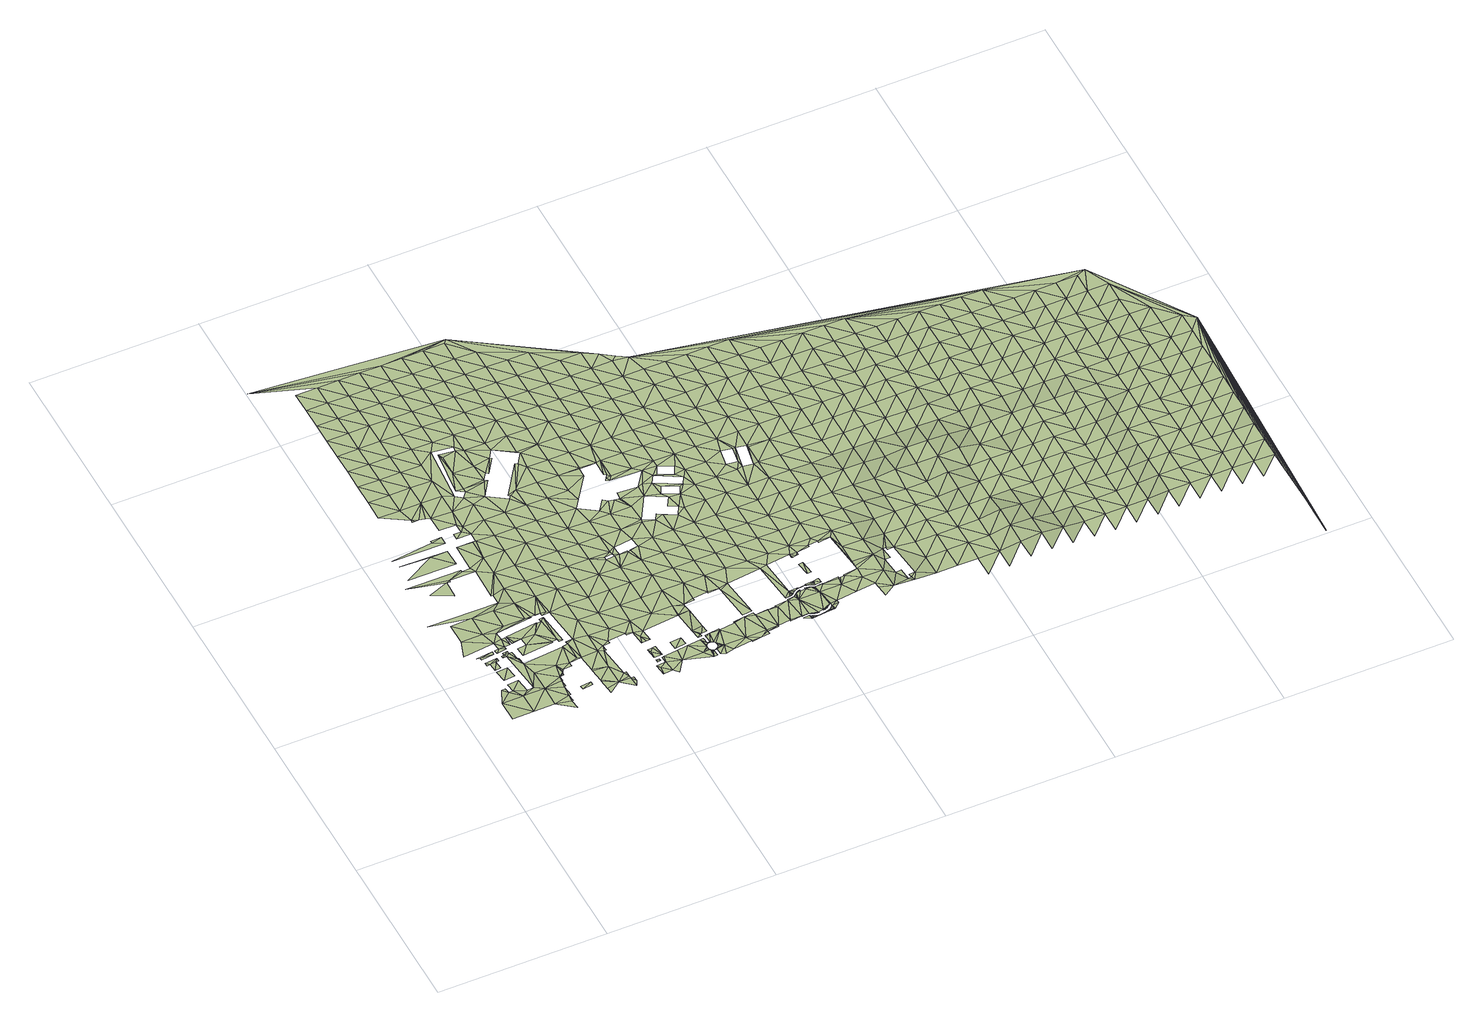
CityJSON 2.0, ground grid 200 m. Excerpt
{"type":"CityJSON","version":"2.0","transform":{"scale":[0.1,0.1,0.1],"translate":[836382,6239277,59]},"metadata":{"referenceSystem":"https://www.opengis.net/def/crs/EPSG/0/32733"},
"CityObjects":{
"terrain1":{"type":"TINRelief","geometry":[{"type":"CompositeSurface","lod":"1","boundaries":[[[0,1,2]],[[3,4,1]],[[5,3,1]],[[0,5,1]],[[6,4,3]],[[5,7,3]],[[7,5,8]],[[9,10,7]],[[11,12,13]],[[8,9,7]],[[14,15,16]],[[5,0,17]],[[18,19,13]],[[20,21,22]],[[23,11,13]],[[22,24,25]],[[8,5,26]],[[27,19,18]],[[28,29,30]],[[15,14,31]],[[13,19,23]],[[17,0,32]],[[20,22,25]],[[26,5,17]],[[19,33,23]],[[34,35,28]],[[34,28,30]],[[36,37,38]],[[39,40,41]],[[26,17,42]],[[36,38,43]],[[26,44,43]],[[45,17,32]],[[35,34,46]],[[44,26,42]],[[32,47,48]],[[49,39,41]],[[50,36,43]],[[51,52,36]],[[45,32,48]],[[51,36,50]],[[43,53,50]],[[53,43,44]],[[30,39,54]],[[39,49,54]],[[55,50,53]],[[44,56,53]],[[57,34,30]],[[58,30,54]],[[45,59,17]],[[60,42,17]],[[61,46,62]],[[45,48,63]],[[30,58,57]],[[64,17,59]],[[54,65,58]],[[60,17,64]],[[59,45,66]],[[44,42,67]],[[46,34,68]],[[65,69,58]],[[57,68,34]],[[70,71,72]],[[71,73,74]],[[59,75,64]],[[42,60,67]],[[76,77,78]],[[79,80,81]],[[60,64,82]],[[83,78,77]],[[78,83,76]],[[84,70,72]],[[46,68,85]],[[86,60,87]],[[60,86,88]],[[89,60,88]],[[89,67,60]],[[90,67,89]],[[67,91,44]],[[71,92,72]],[[93,67,90]],[[93,90,94]],[[95,81,80]],[[96,97,98]],[[99,93,94]],[[62,46,85]],[[57,100,68]],[[101,102,103]],[[83,81,104]],[[93,105,67]],[[106,96,107]],[[108,76,83]],[[101,103,109]],[[85,68,100]],[[93,110,105]],[[104,81,111]],[[112,100,57]],[[67,105,91]],[[113,114,115]],[[111,81,95]],[[108,83,104]],[[72,116,84]],[[117,62,85]],[[72,118,116]],[[119,120,121]],[[100,117,85]],[[122,91,105]],[[111,123,104]],[[96,98,107]],[[105,124,122]],[[104,125,108]],[[126,127,128]],[[120,129,121]],[[128,130,126]],[[125,104,131]],[[123,131,104]],[[132,133,62]],[[128,134,130]],[[135,119,136]],[[137,91,122]],[[138,100,112]],[[139,91,137]],[[117,100,138]],[[116,118,140]],[[137,122,124]],[[117,132,62]],[[141,142,133]],[[123,143,144]],[[134,145,146]],[[121,136,119]],[[147,146,145]],[[148,115,149]],[[138,150,117]],[[151,152,137]],[[141,118,142]],[[145,134,128]],[[129,153,154]],[[144,155,123]],[[131,123,155]],[[137,124,156]],[[135,157,158]],[[149,115,114]],[[147,159,124]],[[132,141,133]],[[137,156,151]],[[151,156,152]],[[154,160,129]],[[131,155,161]],[[150,162,163]],[[136,157,135]],[[164,140,118]],[[159,147,145]],[[156,124,159]],[[117,150,165]],[[165,132,117]],[[166,121,129]],[[145,128,167]],[[158,168,169]],[[164,170,140]],[[128,171,172]],[[163,173,174]],[[129,160,166]],[[164,118,141]],[[163,165,150]],[[175,167,128]],[[175,128,172]],[[157,168,158]],[[176,174,173]],[[136,121,177]],[[178,166,160]],[[165,163,174]],[[179,145,167]],[[180,141,132]],[[171,181,172]],[[145,179,159]],[[182,169,183]],[[159,184,156]],[[175,185,167]],[[172,181,186]],[[165,174,176]],[[136,177,157]],[[165,180,132]],[[170,164,187]],[[178,188,166]],[[176,156,189]],[[177,121,166]],[[168,183,169]],[[190,191,188]],[[189,156,184]],[[179,192,159]],[[159,192,184]],[[193,194,195]],[[196,170,187]],[[197,182,198]],[[192,179,199]],[[141,200,164]],[[201,168,157]],[[187,164,196]],[[180,202,141]],[[183,198,182]],[[203,194,193]],[[192,204,184]],[[176,205,165]],[[157,177,201]],[[206,176,189]],[[188,191,207]],[[208,166,188]],[[200,141,202]],[[197,209,210]],[[204,192,211]],[[200,196,164]],[[194,212,191]],[[165,205,180]],[[212,194,203]],[[183,168,213]],[[205,176,206]],[[198,209,197]],[[184,214,189]],[[204,214,184]],[[212,207,191]],[[207,208,188]],[[213,168,201]],[[166,215,177]],[[216,210,217]],[[196,218,203]],[[219,202,180]],[[209,217,210]],[[206,189,220]],[[196,200,218]],[[212,203,221]],[[177,215,201]],[[180,205,219]],[[222,198,183]],[[166,208,215]],[[213,223,183]],[[214,220,189]],[[224,214,204]],[[225,226,227]],[[228,207,212]],[[198,222,209]],[[221,203,218]],[[229,230,231]],[[183,223,222]],[[217,225,216]],[[205,206,232]],[[202,233,200]],[[234,208,207]],[[201,235,213]],[[202,219,236]],[[230,237,231]],[[220,232,206]],[[228,212,221]],[[231,238,229]],[[235,201,215]],[[218,200,233]],[[215,208,234]],[[239,240,241]],[[207,242,234]],[[233,202,236]],[[243,217,209]],[[238,231,237]],[[240,239,244]],[[219,205,245]],[[246,247,248]],[[249,223,213]],[[207,228,242]],[[209,222,243]],[[224,250,251]],[[214,252,220]],[[247,246,253]],[[252,214,224]],[[248,247,254]],[[232,245,205]],[[213,235,249]],[[255,256,238]],[[247,253,254]],[[218,257,221]],[[225,217,258]],[[259,251,260]],[[226,261,227]],[[260,262,259]],[[263,238,237]],[[224,251,252]],[[264,236,219]],[[263,237,265]],[[253,266,254]],[[233,257,218]],[[258,217,243]],[[238,263,255]],[[267,215,234]],[[259,262,268]],[[259,269,251]],[[245,264,219]],[[222,223,270]],[[223,249,271]],[[215,267,235]],[[232,220,272]],[[221,273,228]],[[268,269,259]],[[269,252,251]],[[220,252,274]],[[275,276,277]],[[242,228,278]],[[236,279,233]],[[222,270,243]],[[257,273,221]],[[223,271,270]],[[263,280,255]],[[235,267,249]],[[258,226,225]],[[277,276,281]],[[278,275,242]],[[220,274,272]],[[264,279,236]],[[282,245,232]],[[228,273,278]],[[281,283,277]],[[284,257,233]],[[261,285,227]],[[243,286,258]],[[252,269,287]],[[245,282,264]],[[288,276,275]],[[232,272,282]],[[271,249,289]],[[279,284,233]],[[286,243,270]],[[263,290,280]],[[287,274,252]],[[249,267,289]],[[288,275,278]],[[291,281,276]],[[281,292,283]],[[257,293,273]],[[294,295,296]],[[297,226,258]],[[298,279,264]],[[273,299,278]],[[271,300,270]],[[301,290,263]],[[284,293,257]],[[276,288,291]],[[258,286,297]],[[294,296,302]],[[298,264,282]],[[281,303,292]],[[300,271,289]],[[304,301,263]],[[274,305,272]],[[306,274,287]],[[292,303,283]],[[288,278,307]],[[308,281,291]],[[309,287,269]],[[279,310,284]],[[267,311,289]],[[286,270,312]],[[293,313,273]],[[299,273,313]],[[303,281,308]],[[226,297,261]],[[272,305,282]],[[274,306,305]],[[279,298,310]],[[291,288,307]],[[312,270,300]],[[301,314,290]],[[315,293,284]],[[301,304,316]],[[314,317,290]],[[308,291,318]],[[286,319,297]],[[313,320,299]],[[282,321,298]],[[322,301,323]],[[323,301,316]],[[314,301,322]],[[300,289,324]],[[315,284,310]],[[304,325,316]],[[319,286,312]],[[326,304,327]],[[328,329,320]],[[325,304,326]],[[308,330,303]],[[289,311,324]],[[331,282,305]],[[313,328,320]],[[314,332,317]],[[303,330,311]],[[326,333,325]],[[282,331,321]],[[334,306,287]],[[335,317,332]],[[336,313,293]],[[326,337,333]],[[332,338,335]],[[261,297,339]],[[340,298,321]],[[287,309,341]],[[342,317,335]],[[337,326,343]],[[338,344,335]],[[345,346,347]],[[348,308,318]],[[310,298,349]],[[345,350,346]],[[351,337,343]],[[312,300,352]],[[311,330,324]],[[315,336,293]],[[227,285,353]],[[335,344,354]],[[348,318,355]],[[348,330,308]],[[339,297,319]],[[346,356,347]],[[357,351,343]],[[358,354,344]],[[298,340,349]],[[287,341,334]],[[358,359,354]],[[360,361,343]],[[324,352,300]],[[354,359,362]],[[360,363,361]],[[364,305,306]],[[343,361,357]],[[328,313,365]],[[347,356,366]],[[341,309,367]],[[354,368,369]],[[368,354,362]],[[370,357,361]],[[329,328,371]],[[368,372,369]],[[373,374,347]],[[375,370,361]],[[310,376,315]],[[321,331,377]],[[375,361,378]],[[379,378,361]],[[380,348,355]],[[312,381,319]],[[365,313,336]],[[373,367,374]],[[356,382,366]],[[285,261,339]],[[361,363,383]],[[331,305,364]],[[347,366,373]],[[306,334,364]],[[384,324,330]],[[349,340,385]],[[386,341,367]],[[376,310,349]],[[379,387,362]],[[352,381,312]],[[330,348,388]],[[362,387,368]],[[377,331,389]],[[379,361,387]],[[373,386,367]],[[341,390,334]],[[384,330,388]],[[390,341,386]],[[339,319,391]],[[389,385,377]],[[365,392,328]],[[315,393,336]],[[394,349,385]],[[395,352,324]],[[315,376,396]],[[389,331,397]],[[368,387,398]],[[389,394,385]],[[381,391,319]],[[394,376,349]],[[328,399,371]],[[361,383,400]],[[331,364,401]],[[392,402,328]],[[393,365,336]],[[384,395,324]],[[393,315,396]],[[399,328,402]],[[397,331,401]],[[387,361,400]],[[285,339,403]],[[404,381,352]],[[334,390,405]],[[406,389,397]],[[391,403,339]],[[364,334,405]],[[407,408,390]],[[395,404,352]],[[400,383,409]],[[376,394,410]],[[392,365,411]],[[412,397,401]],[[405,390,408]],[[413,365,393]],[[384,388,414]],[[396,376,410]],[[391,381,415]],[[387,400,416]],[[403,417,285]],[[401,364,418]],[[365,413,411]],[[412,401,419]],[[412,419,420]],[[421,399,402]],[[388,421,422]],[[404,415,381]],[[393,396,423]],[[424,402,392]],[[425,410,394]],[[405,418,364]],[[395,384,426]],[[422,414,388]],[[427,403,391]],[[424,392,411]],[[428,400,409]],[[409,429,428]],[[430,405,408]],[[431,416,432]],[[404,395,426]],[[433,396,410]],[[419,401,434]],[[384,414,426]],[[423,396,433]],[[415,427,391]],[[435,416,400]],[[418,434,401]],[[421,402,436]],[[435,432,416]],[[431,432,435]],[[437,417,403]],[[436,402,424]],[[400,428,438]],[[415,404,439]],[[419,440,425]],[[438,435,400]],[[422,421,441]],[[427,437,403]],[[418,405,442]],[[414,422,441]],[[405,430,442]],[[411,413,443]],[[426,439,404]],[[425,444,410]],[[434,440,419]],[[353,285,417]],[[424,411,443]],[[430,445,446]],[[447,428,448]],[[449,423,433]],[[441,421,436]],[[438,428,447]],[[410,450,433]],[[415,451,427]],[[452,423,449]],[[437,453,417]],[[434,418,454]],[[440,444,425]],[[426,414,455]],[[446,442,430]],[[435,438,456]],[[439,451,415]],[[457,436,424]],[[442,454,418]],[[458,459,460]],[[461,435,456]],[[455,414,441]],[[450,410,444]],[[449,433,462]],[[438,447,463]],[[437,427,464]],[[424,443,465]],[[466,440,434]],[[456,438,463]],[[467,439,426]],[[457,424,465]],[[433,468,462]],[[460,469,446]],[[468,433,450]],[[451,464,427]],[[442,446,469]],[[470,463,447]],[[459,469,460]],[[471,441,436]],[[454,466,434]],[[426,455,467]],[[453,353,417]],[[453,437,472]],[[440,473,444]],[[457,471,436]],[[456,463,474]],[[475,451,439]],[[476,462,468]],[[464,472,437]],[[450,444,473]],[[454,442,477]],[[456,474,478]],[[442,469,477]],[[466,479,440]],[[468,480,476]],[[475,439,467]],[[479,473,440]],[[455,441,481]],[[471,482,441]],[[483,457,465]],[[464,451,484]],[[485,474,463]],[[472,486,453]],[[450,487,468]],[[454,488,466]],[[467,455,481]],[[471,457,483]],[[480,468,487]],[[485,463,489]],[[441,482,481]],[[484,451,475]],[[490,491,492]],[[477,488,454]],[[453,486,353]],[[493,480,494]],[[485,495,474]],[[479,496,473]],[[492,491,497]],[[498,472,464]],[[499,473,496]],[[500,492,497]],[[501,479,466]],[[495,485,502]],[[475,467,503]],[[464,484,498]],[[504,505,489]],[[506,507,500]],[[494,480,487]],[[508,482,471]],[[488,501,466]],[[477,469,509]],[[483,507,506]],[[497,506,500]],[[503,467,481]],[[471,483,508]],[[485,489,510]],[[479,511,496]],[[512,486,472]],[[485,510,502]],[[499,496,511]],[[475,513,484]],[[491,514,497]],[[489,505,510]],[[498,512,472]],[[477,515,488]],[[506,508,483]],[[486,512,353]],[[482,516,481]],[[501,517,479]],[[513,475,503]],[[517,511,479]],[[497,514,506]],[[487,518,494]],[[508,516,482]],[[519,505,520]],[[521,522,523]],[[498,484,524]],[[515,477,509]],[[525,501,488]],[[526,503,481]],[[505,527,510]],[[523,528,521]],[[529,518,487]],[[521,528,530]],[[531,532,533]],[[491,534,514]],[[523,535,528]],[[524,484,513]],[[519,527,505]],[[536,510,537]],[[538,539,487]],[[529,487,539]],[[535,523,540]],[[541,508,506]],[[488,515,525]],[[516,526,481]],[[542,540,523]],[[494,518,534]],[[532,531,543]],[[544,545,546]],[[517,547,511]],[[527,537,510]],[[548,542,523]],[[549,550,538]],[[498,551,512]],[[519,544,552]],[[506,514,541]],[[509,532,543]],[[550,511,547]],[[553,548,523]],[[531,554,543]],[[544,546,552]],[[517,501,555]],[[527,519,552]],[[556,513,503]],[[554,557,543]],[[558,552,546]],[[537,527,559]],[[498,524,551]],[[543,557,560]],[[558,561,552]],[[562,518,529]],[[529,539,563]],[[555,501,525]],[[527,564,559]],[[565,548,553]],[[561,566,552]],[[543,560,567]],[[515,509,568]],[[526,556,503]],[[566,569,552]],[[568,509,543]],[[518,562,534]],[[570,543,567]],[[353,512,571]],[[516,508,572]],[[538,573,539]],[[574,527,552]],[[575,565,553]],[[576,564,527]],[[538,550,573]],[[508,541,577]],[[573,550,547]],[[578,543,570]],[[579,565,575]],[[580,564,576]],[[524,513,581]],[[515,582,525]],[[570,583,578]],[[576,584,580]],[[547,517,585]],[[576,527,586]],[[526,516,572]],[[555,587,517]],[[575,588,579]],[[515,568,582]],[[589,584,576]],[[590,578,583]],[[508,577,572]],[[590,583,591]],[[556,581,513]],[[574,592,593]],[[514,534,594]],[[595,529,563]],[[574,593,596]],[[514,594,541]],[[574,597,527]],[[598,590,591]],[[599,574,596]],[[574,599,600]],[[588,575,601]],[[602,534,562]],[[586,527,597]],[[571,512,551]],[[574,600,603]],[[517,587,585]],[[604,551,524]],[[585,573,547]],[[598,605,590]],[[606,588,601]],[[525,607,555]],[[574,603,608]],[[602,562,609]],[[610,606,601]],[[556,526,611]],[[605,598,612]],[[613,586,614]],[[581,604,524]],[[595,563,615]],[[609,562,616]],[[617,610,601]],[[608,597,574]],[[594,534,602]],[[614,586,618]],[[577,541,619]],[[608,603,620]],[[621,605,612]],[[607,525,582]],[[601,622,617]],[[572,611,526]],[[623,605,621]],[[618,586,624]],[[625,622,601]],[[573,595,615]],[[605,623,626]],[[627,626,623]],[[586,597,624]],[[619,541,594]],[[597,608,628]],[[582,568,629]],[[630,587,555]],[[625,601,631]],[[624,597,632]],[[556,633,581]],[[628,625,634]],[[562,635,616]],[[626,627,636]],[[637,632,597]],[[638,595,573]],[[604,571,551]],[[628,634,597]],[[585,638,573]],[[639,636,627]],[[634,625,631]],[[555,607,630]],[[639,640,636]],[[611,633,556]],[[636,640,641]],[[642,637,597]],[[643,572,577]],[[644,577,619]],[[604,581,645]],[[641,646,636]],[[638,635,595]],[[571,647,353]],[[637,642,648]],[[602,649,594]],[[607,582,650]],[[651,585,587]],[[572,643,611]],[[587,630,652]],[[597,634,653]],[[577,644,643]],[[646,654,636]],[[633,645,581]],[[616,635,655]],[[650,582,629]],[[619,594,649]],[[642,597,653]],[[656,616,655]],[[657,658,659]],[[602,656,649]],[[638,655,635]],[[659,658,660]],[[629,661,662]],[[585,651,638]],[[587,652,651]],[[571,604,663]],[[664,629,662]],[[607,665,630]],[[633,611,666]],[[645,663,604]],[[667,629,664]],[[656,655,649]],[[644,619,668]],[[665,607,650]],[[667,650,629]],[[634,669,653]],[[643,666,611]],[[664,670,667]],[[671,655,638]],[[653,672,642]],[[649,668,619]],[[652,630,673]],[[672,674,642]],[[675,645,633]],[[638,651,671]],[[647,676,353]],[[644,677,643]],[[630,665,673]],[[666,675,633]],[[678,650,667]],[[679,672,653]],[[649,655,680]],[[677,644,668]],[[651,652,681]],[[571,663,647]],[[682,679,653]],[[683,663,645]],[[680,655,671]],[[667,684,678]],[[643,685,666]],[[673,681,652]],[[686,653,669]],[[675,683,645]],[[687,665,650]],[[650,678,688]],[[649,689,668]],[[682,653,686]],[[685,643,677]],[[690,671,651]],[[680,689,649]],[[665,687,673]],[[650,688,687]],[[666,691,675]],[[690,651,681]],[[683,647,663]],[[682,692,693]],[[677,668,694]],[[686,669,695]],[[691,666,685]],[[680,671,696]],[[688,678,697]],[[689,694,668]],[[686,692,682]],[[698,683,675]],[[699,671,690]],[[699,696,671]],[[681,673,700]],[[685,677,701]],[[673,687,702]],[[675,691,698]],[[680,703,689]],[[694,701,677]],[[703,680,696]],[[683,676,647]],[[704,705,697]],[[673,702,700]],[[706,707,708]],[[688,697,709]],[[708,695,706]],[[688,709,687]],[[710,690,681]],[[711,712,705]],[[686,695,713]],[[686,713,692]],[[698,714,683]],[[699,690,715]],[[714,676,683]],[[694,689,716]],[[691,685,717]],[[696,699,718]],[[701,719,685]],[[720,705,712]],[[697,705,709]],[[716,689,703]],[[681,700,710]],[[692,721,711]],[[721,712,711]],[[695,708,713]],[[702,687,722]],[[718,699,715]],[[717,698,691]],[[723,715,690]],[[685,719,717]],[[709,705,720]],[[712,721,720]],[[724,701,694]],[[709,722,687]],[[710,723,690]],[[721,692,713]],[[724,694,716]],[[714,725,676]],[[718,715,726]],[[716,703,727]],[[728,714,698]],[[708,729,713]],[[720,730,709]],[[702,731,700]],[[732,719,701]],[[726,727,718]],[[702,722,733]],[[698,717,734]],[[716,727,726]],[[721,730,720]],[[714,728,725]],[[735,729,708]],[[732,701,724]],[[698,734,728]],[[723,710,736]],[[700,731,710]],[[737,721,713]],[[702,733,731]],[[735,708,738]],[[713,729,737]],[[709,739,722]],[[719,740,717]],[[716,726,741]],[[736,742,723]],[[730,739,709]],[[740,719,732]],[[729,735,743]],[[744,736,710]],[[742,745,723]],[[716,746,724]],[[737,747,721]],[[747,730,721]],[[738,748,735]],[[733,722,749]],[[750,734,717]],[[745,741,726]],[[744,710,731]],[[747,737,751]],[[746,732,724]],[[749,722,739]],[[716,741,746]],[[738,752,748]],[[750,717,740]],[[748,752,753]],[[734,754,728]],[[736,755,742]],[[744,756,736]],[[757,730,747]],[[731,733,758]],[[742,755,745]],[[759,733,749]],[[754,734,750]],[[738,760,752]],[[761,739,730]],[[762,763,764]],[[765,740,732]],[[736,756,755]],[[732,746,766]],[[757,747,764]],[[731,758,744]],[[745,767,741]],[[733,759,758]],[[739,761,749]],[[763,757,764]],[[730,757,761]],[[740,765,750]],[[732,766,765]],[[752,768,763]],[[746,741,767]],[[755,767,745]],[[754,769,728]],[[756,744,770]],[[752,760,768]],[[771,759,749]],[[772,754,750]],[[744,758,770]],[[773,766,746]],[[749,761,771]],[[750,765,772]],[[774,757,763]],[[756,775,755]],[[768,776,763]],[[746,767,773]],[[756,770,775]],[[759,777,758]],[[759,771,778]],[[774,763,776]],[[754,772,769]],[[761,757,779]],[[765,766,780]],[[773,781,766]],[[769,782,728]],[[768,760,783]],[[758,777,770]],[[767,755,784]],[[759,778,777]],[[755,775,785]],[[761,779,771]],[[757,774,779]],[[765,780,772]],[[766,781,780]],[[786,783,760]],[[784,773,767]],[[785,784,755]],[[768,787,776]],[[770,788,775]],[[778,771,789]],[[769,772,790]],[[777,788,770]],[[783,787,768]],[[791,781,773]],[[779,789,771]],[[780,790,772]],[[792,774,776]],[[775,793,785]],[[728,782,794]],[[791,773,784]],[[788,793,775]],[[777,778,795]],[[792,776,787]],[[789,796,778]],[[790,782,769]],[[797,779,774]],[[798,780,781]],[[781,791,799]],[[800,783,786]],[[801,784,785]],[[778,796,795]],[[793,802,785]],[[779,797,789]],[[803,788,777]],[[774,792,797]],[[780,798,790]],[[781,799,798]],[[787,783,800]],[[800,786,804]],[[791,784,801]],[[801,785,802]],[[777,795,803]],[[805,796,789]],[[806,793,788]],[[807,782,790]],[[792,787,808]],[[809,799,791]],[[789,797,805]],[[790,798,807]],[[787,800,808]],[[788,803,806]],[[791,801,809]],[[810,804,811]],[[812,802,793]],[[797,792,813]],[[795,796,814]],[[799,815,798]],[[796,805,816]],[[782,807,794]],[[804,810,800]],[[808,813,792]],[[793,806,812]],[[809,815,799]],[[801,802,817]],[[796,816,814]],[[805,797,818]],[[819,803,795]],[[807,798,820]],[[821,808,800]],[[817,809,801]],[[813,818,797]],[[817,802,812]],[[815,820,798]],[[821,800,810]],[[795,814,819]],[[822,816,805]],[[823,806,803]],[[824,794,807]],[[825,815,809]],[[818,822,805]],[[820,824,807]],[[826,813,808]],[[808,821,827]],[[803,819,823]],[[825,809,817]],[[828,810,829]],[[830,812,806]],[[816,831,814]],[[808,827,826]],[[822,832,816]],[[818,813,833]],[[820,815,834]],[[806,823,830]],[[815,825,835]],[[810,836,821]],[[814,831,819]],[[837,817,812]],[[816,832,831]],[[824,838,794]],[[813,826,833]],[[815,835,834]],[[818,839,822]],[[810,828,836]],[[825,817,837]],[[838,824,820]],[[837,812,830]],[[827,821,840]],[[823,819,841]],[[818,833,839]],[[831,842,819]],[[820,834,838]],[[832,822,843]],[[821,836,840]],[[844,835,825]],[[845,826,827]],[[823,841,830]],[[819,842,841]],[[825,837,844]],[[846,847,828]],[[822,839,843]],[[838,848,794]],[[831,832,849]],[[827,840,845]],[[836,828,847]],[[833,826,850]],[[834,835,851]],[[844,852,835]],[[837,830,853]],[[832,843,849]],[[841,854,830]],[[833,850,839]],[[855,842,831]],[[826,845,850]],[[835,852,851]],[[853,844,837]],[[848,838,834]],[[853,830,854]],[[856,840,836]],[[836,847,857]],[[831,849,855]],[[843,839,858]],[[859,841,842]],[[848,860,794]],[[794,861,728]],[[834,851,848]],[[840,856,845]],[[836,857,856]],[[862,852,844]],[[858,839,850]],[[842,855,859]],[[862,844,853]],[[863,864,847]],[[865,854,841]],[[849,843,866]],[[867,851,852]],[[868,843,858]],[[864,857,847]],[[845,869,850]],[[856,870,845]],[[841,859,865]],[[867,852,862]],[[871,853,854]],[[843,868,866]],[[860,872,794]],[[873,855,849]],[[845,870,869]],[[851,874,848]],[[875,858,850]],[[871,854,865]],[[867,874,851]],[[857,876,856]],[[877,857,864]],[[878,862,853]],[[849,866,873]],[[879,859,855]],[[869,875,850]],[[856,876,870]],[[880,868,858]],[[857,877,876]],[[878,853,871]],[[874,860,848]],[[881,867,862]],[[855,873,879]],[[882,864,883]],[[884,865,859]],[[880,858,875]],[[869,870,885]],[[866,868,886]],[[867,881,874]],[[881,862,878]],[[871,865,884]],[[876,885,870]],[[859,879,884]],[[887,877,864]],[[866,886,873]],[[868,880,886]],[[888,860,874]],[[875,869,889]],[[864,882,887]],[[878,871,890]],[[885,891,869]],[[874,881,888]],[[877,892,876]],[[873,893,879]],[[871,884,890]],[[875,889,880]],[[889,869,891]],[[893,873,886]],[[877,887,892]],[[881,878,894]],[[860,888,872]],[[895,885,876]],[[879,896,884]],[[890,894,878]],[[897,898,882]],[[896,879,893]],[[886,880,899]],[[892,895,876]],[[888,881,900]],[[889,901,880]],[[882,898,887]],[[902,891,885]],[[903,890,884]],[[894,900,881]],[[880,901,899]],[[903,884,896]],[[886,904,893]],[[885,895,902]],[[905,872,888]],[[906,892,887]],[[907,889,891]],[[900,905,888]],[[898,906,887]],[[908,894,890]],[[872,861,794]],[[886,899,904]],[[890,903,909]],[[893,910,896]],[[907,891,902]],[[911,901,889]],[[890,909,908]],[[912,895,892]],[[913,892,906]],[[900,894,914]],[[893,904,910]],[[915,916,898]],[[896,917,903]],[[889,907,911]],[[905,918,872]],[[901,919,899]],[[913,912,892]],[[894,908,914]],[[898,916,906]],[[920,902,895]],[[918,905,900]],[[896,910,917]],[[904,899,919]],[[909,903,921]],[[901,911,919]],[[895,912,920]],[[900,914,918]],[[906,922,913]],[[923,907,902]],[[903,917,921]],[[910,904,924]],[[916,922,906]],[[925,908,909]],[[923,902,920]],[[924,904,919]],[[918,926,872]],[[927,911,907]],[[909,921,925]],[[912,913,928]],[[917,910,929]],[[922,930,913]],[[914,908,931]],[[932,916,933]],[[907,923,927]],[[910,924,929]],[[912,928,920]],[[934,919,911]],[[928,913,930]],[[908,925,931]],[[935,921,917]],[[926,918,914]],[[936,922,916]],[[911,927,934]],[[935,917,929]],[[920,937,923]],[[924,919,938]],[[926,939,872]],[[914,931,926]],[[916,932,936]],[[921,940,925]],[[928,937,920]],[[922,941,930]],[[942,728,861]],[[924,938,929]],[[938,919,934]],[[935,940,921]],[[923,943,927]],[[922,936,941]],[[944,931,925]],[[937,943,923]],[[945,928,930]],[[925,940,944]],[[946,947,932]],[[927,948,934]],[[949,935,929]],[[938,950,929]],[[939,951,872]],[[945,930,941]],[[931,952,926]],[[927,943,948]],[[953,937,928]],[[949,929,950]],[[944,952,931]],[[954,936,932]],[[955,940,935]],[[956,938,934]],[[928,945,953]],[[957,934,948]],[[937,958,943]],[[932,947,954]],[[935,949,955]],[[952,939,926]],[[936,959,941]],[[960,944,940]],[[956,934,957]],[[961,950,938]],[[937,953,958]],[[951,861,872]],[[962,948,943]],[[936,954,959]],[[944,960,952]],[[960,940,955]],[[963,945,941]],[[938,956,961]],[[964,965,947]],[[966,949,950]],[[962,943,958]],[[967,957,948]],[[963,941,959]],[[968,939,952]],[[947,965,954]],[[969,953,945]],[[966,950,961]],[[952,960,968]],[[970,955,949]],[[948,962,967]],[[971,956,957]],[[945,963,969]],[[953,972,958]],[[960,955,970]],[[949,966,970]],[[939,968,951]],[[959,954,973]],[[965,974,954]],[[971,957,967]],[[975,961,956]],[[953,969,972]],[[976,962,958]],[[954,974,973]],[[968,960,977]],[[963,959,978]],[[956,971,975]],[[977,960,970]],[[979,965,980]],[[962,976,967]],[[966,961,981]],[[976,958,972]],[[963,978,969]],[[978,959,973]],[[982,951,968]],[[965,979,974]],[[966,981,970]],[[975,981,961]],[[977,982,968]],[[967,983,971]],[[983,967,976]],[[984,973,974]],[[972,969,985]],[[977,970,986]],[[978,987,969]],[[982,861,951]],[[975,971,988]],[[974,979,984]],[[986,970,981]],[[969,987,985]],[[983,988,971]],[[976,972,989]],[[990,982,977]],[[991,978,973]],[[992,973,984]],[[990,977,986]],[[993,994,979]],[[989,983,976]],[[995,981,975]],[[989,972,985]],[[988,996,975]],[[978,991,987]],[[991,973,992]],[[997,861,982]],[[995,975,996]],[[997,982,990]],[[984,979,998]],[[999,988,983]],[[1000,986,981]],[[1001,985,987]],[[999,983,989]],[[984,998,992]],[[979,994,998]],[[987,991,1001]],[[981,995,1000]],[[1002,996,988]],[[1003,990,986]],[[1002,988,999]],[[861,997,1004]],[[1005,989,985]],[[1006,985,1001]],[[1000,1003,986]],[[1007,991,992]],[[998,1008,992]],[[1004,997,990]],[[1009,994,1010]],[[1011,995,996]],[[1005,985,1006]],[[1012,996,1002]],[[1013,999,989]],[[1007,992,1008]],[[1004,990,1003]],[[1001,991,1014]],[[995,1011,1000]],[[1011,996,1012]],[[1015,998,994]],[[1013,989,1005]],[[1001,1014,1006]],[[1016,1002,999]],[[991,1007,1014]],[[861,1004,1017]],[[1009,1015,994]],[[1018,1008,998]],[[1003,1000,1019]],[[1013,1016,999]],[[1011,1020,1000]],[[1021,1012,1002]],[[1005,1006,1022]],[[998,1015,1018]],[[1003,1019,1004]],[[1014,1023,1006]],[[1019,1000,1020]],[[1007,1008,1024]],[[1002,1016,1021]],[[1025,1009,1026]],[[1005,1022,1013]],[[1011,1012,1027]],[[1022,1006,1023]],[[1024,1008,1018]],[[1028,1014,1007]],[[1027,1020,1011]],[[1027,1012,1021]],[[1019,1017,1004]],[[1029,1015,1009]],[[1017,942,861]],[[1030,1016,1013]],[[1024,1028,1007]],[[1022,1031,1013]],[[1032,1023,1014]],[[1029,1009,1025]],[[1033,1018,1015]],[[1016,1030,1021]],[[1034,1019,1020]],[[1030,1013,1031]],[[1035,1020,1027]],[[1014,1028,1032]],[[1036,1022,1023]],[[1015,1029,1033]],[[1034,1020,1035]],[[1037,1038,1039]],[[1040,1024,1018]],[[1041,1017,1019]],[[1042,1027,1021]],[[1036,1023,1032]],[[1030,1043,1021]],[[1039,1038,1044]],[[1045,1031,1022]],[[1040,1018,1033]],[[1019,1034,1041]],[[1046,1028,1024]],[[1042,1021,1043]],[[1044,1038,1047]],[[1048,1035,1027]],[[1022,1036,1045]],[[1030,1031,1049]],[[1046,1024,1040]],[[1050,1047,1038]],[[1051,1032,1028]],[[1017,1041,942]],[[1027,1042,1048]],[[1049,1043,1030]],[[1052,1034,1035]],[[1049,1031,1045]],[[1025,1050,1038]],[[1028,1046,1051]],[[942,1041,1034]],[[1053,1036,1032]],[[1052,1035,1048]],[[1025,1038,1029]],[[1034,1052,942]],[[1054,1042,1043]],[[1053,1032,1051]],[[1055,1043,1049]],[[1029,1038,1033]],[[1056,1045,1036]],[[1042,1054,1048]],[[1054,1043,1055]],[[1033,1038,1040]],[[1036,1053,1056]],[[1057,1049,1045]],[[1054,1052,1048]],[[1040,1038,1046]],[[1057,1045,1056]],[[1046,1038,1051]],[[1058,1055,1049]],[[1038,942,1052]],[[1054,1058,1052]],[[1053,1051,1038]],[[1054,1055,1058]],[[1058,1049,1057]],[[1053,1038,1056]],[[1038,1052,1058]],[[1038,1057,1056]],[[1058,1057,1038]]]}]}
},
"vertices":[
[713,1271,31],[463,1524,29],[463,1271,27],[589,1629,42],[535,1692,42],[713,1524,32],[581,1697,42],[643,1635,42],[779,1573,42],[759,1750,42],[632,1736,42],[553,2123,42],[557,2086,42],[591,2090,42],[624,1809,42],[737,1967,42],[606,1951,42],[963,1524,35],[603,1986,42],[660,2095,42],[689,2245,42],[497,2225,42],[536,2218,42],[692,2139,42],[539,2190,42],[693,2206,42],[860,1582,42],[672,1994,42],[463,2534,33],[388,2315,42],[763,2356,42],[755,1826,42],[963,1271,33],[697,2100,42],[713,2534,36],[463,2787,35],[788,2149,42],[753,2145,42],[757,2115,42],[775,2255,42],[726,2250,42],[731,2207,42],[963,1776,36],[800,2120,42],[916,1940,42],[1150,1321,33],[713,2787,38],[1157,1120,33],[1144,1232,33],[845,2220,42],[843,2149,42],[840,2183,42],[785,2177,42],[890,2034,42],[841,2255,42],[878,2153,42],[906,2036,42],[851,2477,42],[862,2373,42],[1162,1455,35],[1179,1608,38],[239,2888,34],[1069,2874,34],[1159,1233,33],[1173,1547,35],[915,2263,42],[1177,1325,35],[1213,1776,40],[963,2534,40],[902,2377,42],[269,3486,34],[701,3382,34],[745,3404,34],[463,3292,32],[697,3171,34],[1183,1458,35],[924,2385,42],[937,2269,42],[963,2282,39],[954,2169,42],[967,2054,42],[1065,2181,42],[1186,1549,38],[1054,2282,42],[917,3483,32],[963,2787,41],[1232,1630,38],[1234,1614,38],[1232,1641,38],[1236,1653,38],[1241,1662,38],[1401,1990,42],[745,3381,34],[1257,1688,38],[1250,1670,38],[1334,2095,42],[713,3797,32],[349,3595,32],[915,3592,32],[1259,1677,38],[1213,2534,44],[1446,1398,35],[1323,1384,35],[1328,1342,35],[1213,2282,43],[1360,1747,38],[355,3811,32],[914,3803,32],[1301,2428,42],[1451,1354,35],[1366,1698,38],[1333,2108,42],[1286,2524,42],[319,3923,32],[943,3919,32],[821,3987,32],[918,3461,32],[1213,2787,44],[1052,3399,34],[463,4808,42],[463,4555,39],[713,4555,37],[1463,1776,39],[1397,2115,42],[1509,1763,38],[1302,2417,42],[1571,1237,33],[1579,1167,33],[1713,1271,33],[762,4378,32],[1556,1366,35],[1358,2424,42],[1213,3039,40],[1071,3000,34],[1554,1376,35],[463,5060,43],[713,4808,40],[1464,2003,42],[1284,2536,42],[1402,1997,42],[1023,3464,32],[1213,3292,38],[1043,3001,34],[1401,2077,42],[1447,2082,42],[1713,1524,35],[1536,1533,38],[1533,1557,38],[821,4012,32],[943,4012,32],[1340,2542,42],[1463,2029,41],[1460,2041,42],[761,4351,32],[797,4350,32],[1402,2468,42],[1548,2051,42],[713,5060,42],[463,5313,44],[1713,1776,38],[838,4349,32],[1354,2462,42],[1341,2532,42],[1401,2538,42],[1213,3545,36],[1463,2787,42],[963,4555,36],[1817,1364,35],[713,5313,44],[463,5565,44],[1028,3810,32],[1864,1142,32],[1859,1269,32],[1405,2501,42],[1463,2534,42],[1856,1301,35],[1498,2510,42],[963,4808,38],[912,4336,32],[1775,1747,35],[1463,3039,42],[1898,1207,32],[463,5818,43],[713,5565,43],[1713,2029,39],[1849,1368,35],[1891,1272,32],[1213,3797,35],[966,4314,32],[1713,2282,40],[971,4116,32],[1170,4114,32],[1793,1818,35],[1081,3925,32],[1171,3998,32],[1084,3999,32],[1253,3807,32],[463,6071,39],[713,5818,43],[1801,1750,35],[1463,3545,38],[963,5060,41],[1463,3292,40],[1252,3921,32],[1874,1862,35],[1713,2787,41],[1713,2534,40],[1213,4302,34],[1213,4555,35],[713,6071,41],[463,6323,34],[1878,1827,35],[1213,4050,35],[963,5313,42],[1963,2029,36],[1213,4808,36],[463,6576,33],[713,6323,37],[1463,3797,35],[1713,3039,40],[1963,2282,37],[1463,4050,35],[963,5818,44],[963,5565,42],[2091,1886,35],[713,6576,35],[963,6576,36],[9,6816,31],[1463,4302,35],[2184,1310,32],[2199,1169,32],[2213,1271,32],[1963,2534,38],[1713,3545,37],[1328,4497,36],[1213,5060,39],[1713,3292,38],[2309,1180,32],[2297,1322,32],[2255,1361,32],[2217,1389,35],[2218,1357,35],[1413,4434,36],[963,6071,41],[2251,1392,32],[1963,2787,39],[2213,1427,35],[2213,1524,34],[2196,1558,35],[1213,5313,42],[2094,1854,35],[2164,1862,35],[2213,2029,36],[2307,1436,36],[2255,1565,36],[2310,1398,34],[2289,1397,32],[1713,3797,35],[963,6323,37],[2213,1776,35],[2184,1680,35],[1213,6576,36],[2241,1686,36],[2463,1271,33],[1963,3039,40],[2364,1122,33],[2292,1570,36],[1385,5188,36],[2289,1690,36],[2272,1833,36],[1213,5818,42],[1213,5565,41],[2213,2534,36],[1713,4050,34],[2213,2282,37],[1469,4500,36],[1463,4555,35],[1380,4566,36],[1621,4354,34],[1963,3292,38],[2478,1417,35],[1463,4808,36],[2213,2787,37],[1440,5120,36],[1963,3545,37],[1463,6576,36],[1213,6071,40],[2463,2029,38],[1713,4555,34],[1463,5313,41],[2608,1431,37],[1718,4579,34],[1463,5060,39],[1963,3797,34],[2591,1569,36],[2461,1554,36],[2472,1456,36],[1213,6323,37],[2213,3039,38],[1846,4205,34],[1463,5565,41],[2713,1271,35],[2602,1471,37],[1635,5099,36],[2794,1166,36],[2463,2534,38],[2463,2282,39],[1755,4554,34],[1713,4808,35],[2708,1882,36],[2213,3292,37],[1643,5158,36],[1463,5818,44],[1963,4050,34],[2786,1330,37],[2213,3545,35],[2798,1275,37],[2766,1449,39],[1777,4667,34],[1463,6071,41],[1875,4248,34],[2379,2950,36],[2784,1311,37],[2788,1292,37],[1713,5313,40],[2813,1263,37],[2829,1248,36],[2837,1171,36],[1963,4302,33],[1854,4262,34],[1713,5060,38],[2463,2787,36],[2794,1348,37],[2832,1256,37],[2713,2282,42],[2815,1377,38],[2213,3797,34],[2851,1255,37],[2808,1362,37],[1463,6323,36],[2374,2990,36],[2713,2029,40],[2804,1455,39],[2870,1252,36],[2826,1370,37],[2761,1487,39],[2796,1528,39],[2746,1611,36],[1909,4845,34],[2463,3039,35],[2801,1492,39],[2870,1261,37],[1713,5565,40],[2255,6625,36],[2853,1382,38],[1809,4646,34],[2818,1530,39],[2885,1272,37],[2845,1373,37],[2865,1369,37],[2878,1177,36],[2963,1271,37],[2882,1359,37],[2924,1146,38],[2713,2534,40],[2213,4050,33],[2873,1624,42],[2714,1883,36],[2889,1491,40],[2842,1460,39],[2897,1288,37],[2117,4653,34],[2841,1484,39],[2844,1886,42],[2715,1875,36],[2902,1307,37],[2463,3292,34],[2482,2961,36],[2901,1326,37],[2894,1344,37],[1932,4830,34],[1713,5818,41],[2882,1538,42],[3027,1177,38],[1963,5060,36],[2477,3002,36],[2834,1970,42],[3014,1490,40],[1979,4951,34],[2542,2965,35],[2832,1995,42],[1713,6071,40],[2213,4302,32],[2427,3779,30],[2528,3081,35],[1963,5313,38],[2463,3545,33],[2640,2957,35],[3012,1506,40],[2149,4632,34],[3213,1271,39],[2713,2787,37],[2213,4555,32],[1713,6323,37],[1963,5565,38],[2963,2282,43],[2638,2976,35],[2961,2009,42],[2959,2033,42],[3257,1202,38],[2713,3292,34],[2463,4050,32],[2674,2961,35],[2502,3886,30],[2213,5060,35],[1963,5818,40],[3203,1511,40],[1713,6576,35],[2963,2534,41],[2772,2987,35],[2672,2976,35],[2245,4774,34],[2213,4808,32],[2633,3636,30],[2463,4302,31],[2758,3108,35],[2213,5313,36],[1963,6071,38],[3372,1197,41],[3259,1184,38],[3140,2053,42],[3201,1529,40],[3213,1524,41],[2713,3545,32],[2963,2787,38],[3332,1546,42],[2463,4555,31],[1963,6323,35],[3463,1271,41],[2213,5565,37],[2963,3039,35],[2463,4808,31],[3213,2282,44],[2705,4177,30],[2963,3292,33],[3142,2032,42],[3275,2046,42],[3465,1243,44],[3468,1207,44],[2781,3730,30],[2976,3327,33],[2213,5818,38],[2726,3768,30],[1963,6576,35],[3213,2534,42],[2463,5060,34],[3448,1520,44],[2713,4302,29],[3329,1580,42],[3441,1591,45],[3278,2015,42],[3444,1556,44],[2840,3713,30],[3600,1275,44],[2213,6071,38],[2707,4291,30],[3213,2787,39],[2463,5313,35],[2963,3545,32],[3383,2068,45],[3602,1258,44],[2713,4555,30],[2213,6323,36],[3110,3251,33],[3602,1531,44],[2463,5565,36],[2895,3710,30],[3463,2282,45],[3602,1536,44],[3213,3039,36],[2908,3709,30],[2713,5060,32],[2713,4808,30],[2909,4288,30],[2463,5818,38],[3713,1524,45],[2213,6576,36],[3148,3631,33],[3463,2534,43],[3750,1292,44],[2885,4012,30],[2927,3996,30],[2907,4046,30],[2913,3794,30],[3158,3780,30],[3699,1542,44],[3213,3292,34],[2963,4050,30],[2463,6071,37],[3156,3333,33],[2933,4085,30],[3463,2787,41],[3699,1548,44],[2713,5313,34],[3752,1275,44],[3888,1290,44],[2963,4302,29],[2906,4103,30],[2963,4555,29],[3796,2113,45],[3856,1566,44],[3358,3220,33],[2463,6323,36],[2713,5565,34],[3213,4050,32],[3713,2282,45],[2963,4808,30],[3463,3039,36],[3213,3797,31],[3972,1295,46],[3889,1284,46],[3962,1260,46],[3894,1253,46],[3969,1206,47],[2713,5818,35],[3713,2534,44],[2963,5060,31],[3963,1524,46],[3975,1252,46],[3312,3767,31],[3965,1260,46],[3898,1607,48],[3851,1605,45],[3851,1601,48],[3299,3976,30],[3994,1245,46],[3855,1572,48],[3937,1582,48],[3381,3501,33],[3327,3576,32],[4013,1237,46],[3213,4302,32],[4035,1229,46],[3922,1676,48],[3983,1287,46],[4000,1278,46],[4012,1273,46],[3463,3292,34],[4059,1224,46],[3314,3384,33],[3418,3326,33],[2713,6071,36],[4073,1271,46],[4083,1219,47],[3924,1611,48],[3713,2787,43],[2963,5313,33],[3937,1621,48],[4031,1265,46],[3958,1601,48],[3948,1631,48],[4050,1262,46],[3365,3862,31],[3374,3680,32],[3978,1617,48],[4080,1224,46],[4062,1259,46],[3971,1648,48],[3871,2133,48],[4076,1258,46],[3986,1658,48],[2963,6071,36],[3213,4808,34],[3515,3491,32],[4137,1280,46],[4139,1225,47],[4032,1626,48],[3213,4555,33],[4022,1687,48],[4143,1232,46],[3999,1629,48],[2963,5565,34],[3963,2282,46],[4008,1666,48],[4022,1639,48],[3713,3292,36],[4097,1634,48],[3713,3039,38],[4162,1238,46],[4031,1643,48],[4024,1674,48],[4032,1672,48],[4137,1268,46],[4154,1268,46],[3463,4050,32],[3603,3607,31],[4169,1275,46],[4213,1524,48],[4060,1676,48],[4182,1280,46],[4194,1290,46],[4258,1238,47],[3466,3970,31],[4206,1302,46],[2963,5818,35],[4123,1685,48],[4183,1246,46],[3963,2534,45],[4231,1323,46],[3412,3860,31],[4205,1257,46],[3213,5060,35],[4092,1679,48],[4096,1648,48],[4118,1647,48],[3562,3594,32],[3585,3776,31],[4222,1268,46],[4145,1640,48],[3463,4302,33],[4220,1311,46],[4113,1678,48],[4238,1283,46],[4132,1673,48],[4164,1634,48],[4247,1292,46],[4122,1691,48],[4147,1671,48],[4244,1325,46],[4159,2165,48],[3963,2787,43],[4326,1292,51],[4184,1623,48],[3213,5313,35],[4321,1336,50],[3656,3702,31],[4224,1702,48],[4198,1613,48],[3713,3545,32],[4171,1662,48],[4192,1652,48],[4209,1644,48],[4295,1617,48],[3463,4808,38],[3463,4555,35],[3213,5565,36],[4291,1652,48],[3463,5818,37],[4294,1624,48],[3713,4050,31],[4213,2282,47],[3963,3292,36],[3963,3039,40],[4463,1524,49],[4285,1709,48],[3713,3797,30],[3639,3885,31],[4192,1991,48],[4211,1828,48],[4239,1997,48],[4258,1833,48],[4165,2112,48],[4177,2113,48],[3213,5818,37],[4222,2118,48],[4213,2534,46],[3463,5060,38],[4245,2161,48],[3713,4302,31],[4563,1363,51],[4249,2121,48],[3963,3545,33],[4485,1620,48],[4213,2787,43],[4483,1638,48],[3463,5313,37],[3626,5722,36],[3713,4555,33],[4398,2198,48],[4504,1622,48],[3963,3797,31],[4213,3039,41],[4556,1628,48],[3463,5565,37],[4401,2178,48],[3713,4808,37],[4713,1524,53],[4463,2534,49],[4463,2282,48],[3963,4050,32],[4213,3292,38],[3713,5060,37],[4725,1664,48],[4554,1643,48],[3963,4302,31],[4800,1390,51],[4140,3671,33],[4518,2211,48],[3713,5313,37],[4213,3545,35],[4463,3039,45],[3963,4555,35],[4463,2787,48],[4172,3872,33],[4520,2190,48],[4666,2206,48],[4808,1315,51],[4825,1176,51],[4963,1271,48],[4713,2282,55],[4463,3292,40],[4720,1707,48],[4713,1776,53],[4963,1524,47],[3713,5565,36],[4281,3569,34],[4213,4050,34],[3963,5060,39],[4273,3650,33],[3963,4808,39],[4713,2029,53],[4963,1776,48],[4713,2534,54],[4407,3545,34],[4213,4302,34],[3773,5625,36],[4335,3848,34],[4305,3851,33],[3895,5545,37],[5078,1453,26],[4963,2029,48],[4713,3039,52],[4213,4555,36],[4713,2787,52],[3963,5313,38],[5157,1313,26],[4463,3545,37],[5054,1674,26],[5213,1271,28],[4963,2282,56],[4213,4808,39],[4463,4050,33],[4463,3797,33],[5141,1460,26],[4713,3292,44],[4460,3824,34],[4463,4302,32],[5104,1827,26],[5197,1317,26],[4963,2534,48],[4213,5060,40],[5120,1681,26],[5265,1369,26],[5192,1361,26],[4213,5313,39],[4713,3797,36],[4713,3545,39],[5213,2029,16],[4963,3039,54],[4963,2787,57],[5463,1271,13],[5213,2282,11],[5145,1793,26],[5218,1800,26],[5141,1831,26],[4463,4808,38],[4463,4555,35],[4713,4050,35],[5463,1524,15],[4463,5313,38],[4963,3292,40],[5213,2534,46],[4463,5060,38],[4713,4302,35],[5463,2029,14],[4963,3545,38],[5463,1776,18],[5213,3039,58],[5213,2787,62],[5463,2282,12],[4713,4808,38],[4713,4555,36],[4713,5313,38],[5713,1524,16],[4963,4050,39],[4963,3797,39],[5713,1271,12],[5713,1776,21],[5213,3292,43],[5463,2534,19],[4713,5060,38],[4963,4302,38],[5713,2029,13],[5213,3545,33],[4963,5313,39],[5463,3039,54],[5463,2787,46],[5713,2282,4],[4963,4808,40],[4963,4555,39],[5963,1524,18],[5213,4050,39],[5213,3797,37],[5463,3292,40],[5963,1271,11],[5713,2534,9],[5463,3545,37],[4963,5060,40],[5963,1776,19],[5213,4302,39],[6213,1271,15],[5963,1018,10],[5463,3797,40],[5963,2029,11],[5713,3039,38],[5213,4555,40],[5713,2787,68],[5463,4050,39],[5963,2282,5],[5713,3292,40],[5213,4808,40],[6213,1524,17],[5963,2534,12],[5713,3545,40],[5213,5060,39],[5463,4302,39],[6213,2029,16],[6213,1776,20],[6463,1271,47],[6213,1018,16],[5713,3797,40],[5963,3039,56],[5963,2787,51],[6213,2282,28],[5463,4808,38],[5463,4555,39],[6463,1524,59],[5713,4050,39],[5463,5060,38],[6213,2534,44],[6463,1776,62],[5963,3545,39],[5963,3292,38],[6213,2787,50],[5713,4302,39],[6463,2029,17],[6463,1018,60],[6713,1271,72],[5713,5060,38],[6213,3039,55],[6463,2282,21],[5713,4808,38],[5713,4555,39],[5963,4050,40],[5963,3797,40],[6213,3292,33],[6713,1776,34],[6713,1524,58],[6463,2534,20],[6213,3545,36],[5963,5060,37],[7713,4808,34],[5963,4302,40],[6713,1018,62],[6963,1271,41],[6213,3797,40],[6463,3039,37],[5963,4555,39],[6463,2787,66],[6713,2282,21],[6713,2029,22],[6213,4050,42],[6213,5060,37],[6463,3292,29],[5963,4808,37],[6713,2534,21],[6963,1776,13],[6963,1524,22],[6213,4302,42],[6463,3545,33],[6713,2787,14],[6213,4555,41],[7213,1271,16],[6963,1018,40],[6463,3797,44],[6963,2029,17],[6713,3039,15],[7213,1524,16],[6213,4808,39],[6963,2534,21],[6463,4050,43],[6963,2282,23],[7213,1776,15],[6713,3292,34],[6463,4302,42],[7213,2029,21],[6713,3545,45],[7213,1018,26],[7463,1271,17],[6963,3039,14],[6463,4555,39],[6963,2787,9],[7213,2282,23],[6713,3797,46],[6963,3292,34],[6463,4808,38],[7463,1524,15],[7213,2534,23],[6713,4302,42],[6713,4050,45],[6963,3545,44],[7213,2787,19],[7463,2029,19],[7463,1776,16],[6713,4555,41],[7463,1018,16],[7713,1271,17],[6963,3797,46],[6713,4808,39],[7213,3039,21],[7463,2282,21],[6963,4050,45],[7713,1524,18],[7463,2534,21],[7213,3292,38],[6963,4302,43],[6963,4808,39],[7463,2787,21],[7713,2029,19],[7213,3545,45],[7713,1776,18],[6963,4555,41],[7963,1271,24],[7713,1018,16],[7463,3039,23],[7213,3797,42],[7963,1524,23],[7713,2282,19],[7463,3292,38],[7213,4808,36],[7213,4050,42],[7963,1776,23],[8828,4600,36],[7713,2534,19],[7213,4302,41],[7963,2029,23],[7963,1018,30],[8213,1271,40],[7713,2787,21],[7463,3797,41],[7463,3545,41],[7463,4808,34],[7213,4555,38],[7963,2282,25],[8213,1524,39],[7463,4050,41],[7713,3292,36],[7713,3039,22],[7963,2534,24],[8213,1776,39],[7463,4302,38],[7713,3545,42],[7963,2787,19],[8213,2029,38],[8213,1018,40],[8463,1271,42],[7713,3797,41],[7963,3039,23],[7463,4555,35],[8213,2282,39],[7713,4050,40],[7963,3292,35],[8213,2534,39],[8463,1776,41],[8463,1524,42],[7963,3545,42],[8213,2787,24],[7713,4302,37],[8463,2029,40],[8713,1271,44],[8463,1018,43],[7963,3797,41],[7713,4555,35],[8213,3039,28],[8713,1524,43],[8463,2534,41],[7963,4050,38],[8463,2282,40],[8213,3292,37],[8463,2787,39],[7963,4302,35],[8713,2029,41],[8713,1776,42],[8713,1018,45],[8963,1271,44],[8213,3797,42],[8213,3545,42],[7963,4555,33],[8963,1524,42],[8463,3039,39],[8213,4050,38],[8713,2282,42],[8463,3292,41],[8213,4302,35],[8213,4555,33],[8713,2787,42],[8713,2534,43],[8963,2029,41],[8963,1776,41],[9213,1271,38],[8963,1018,46],[8463,3797,42],[8463,3545,43],[8713,3039,43],[8963,2282,41],[9213,1524,36],[8713,3292,44],[8463,4555,36],[9213,1776,38],[8463,4302,36],[8463,4050,38],[8713,3545,44],[8963,2787,44],[8963,2534,42],[9213,2029,34],[9462,1271,30],[9213,1018,45],[8713,3797,43],[9213,2282,38],[9462,1524,30],[8963,3292,44],[8963,3039,44],[9213,2534,38],[9462,1776,30],[8713,4302,37],[8713,4050,39],[9213,2787,42],[9462,8,42],[9599,3443,37],[9462,261,49],[9462,2029,38],[8713,4555,36],[8963,3797,41],[8963,3545,44],[9462,513,51],[9213,3039,42],[9462,2282,39],[9462,766,46],[8963,4050,37],[9213,3292,41],[9462,1018,39],[9462,2534,38],[8963,4302,36],[9462,2787,39],[9213,3797,38],[9213,3545,40],[9462,3039,40],[9462,3292,39],[9462,3545,38]
]}
